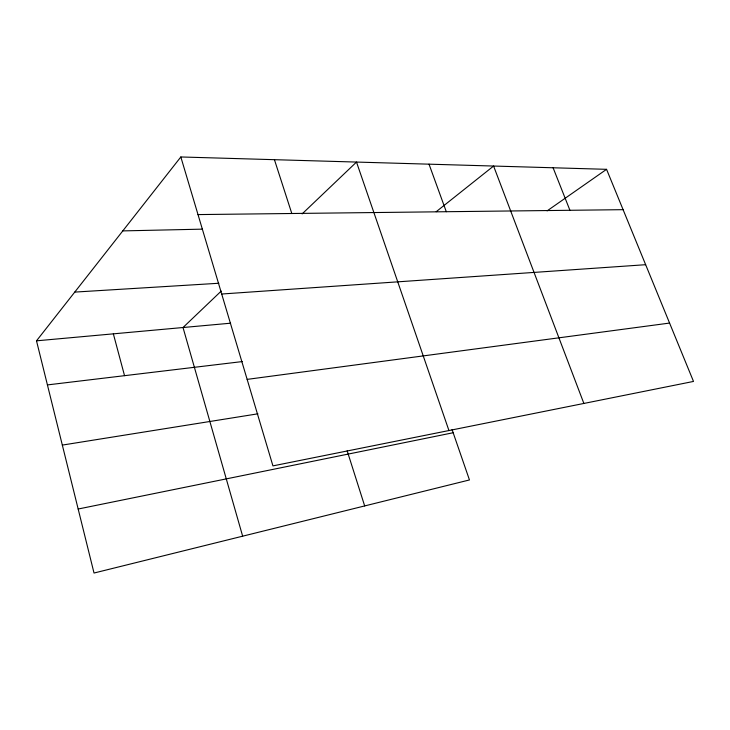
<?xml version="1.0" encoding="UTF-8"?>
<svg xmlns="http://www.w3.org/2000/svg" width="730" height="730" viewBox="0 0 730 730"><rect width="100%" height="100%" fill="white"/><g stroke="black" fill="none" stroke-linecap="round" stroke-linejoin="round"><path stroke-width="1.09" d="M452.062 429.559L469.463 479.948L94.024 573.032L36.5 340.828L180.83 156.968L606.557 169.323L693.5 381.434L272.938 465.886L180.83 156.968M221.208 291.097L183.02 327.524L242.652 536.185M302.138 213.908L356.495 162.069L448.941 430.545M436.184 211.718L493.589 166.048L583.872 403.444M547.108 210.879L606.557 169.323M78.165 509.02L453.157 432.735M62.324 445.09L257.909 413.81M247.151 379.381L669.574 323.071M47.423 384.911L242.333 361.569M36.5 340.828L230.607 323.198M221.701 294.017L645.648 264.698M74.761 292.091L218.836 283.258M122.795 230.899L202.393 229.147M198.012 214.583L623.091 209.674M553.094 167.772L569.92 210.286M429.021 164.168L446.295 211.718M274.434 159.688L291.808 213.507M347.17 450.83L364.671 505.927M113.351 333.847L124.538 375.676"/></g></svg>
